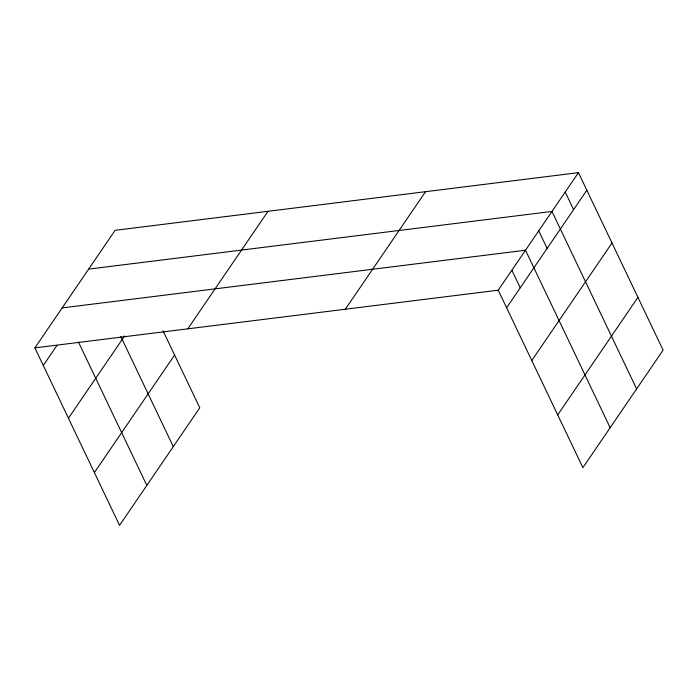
<?xml version="1.0" encoding="UTF-8"?>
<svg xmlns="http://www.w3.org/2000/svg" width="698" height="698" viewBox="0 0 698 698"><rect width="100%" height="100%" fill="white"/><g stroke="black" fill="none" stroke-linecap="round" stroke-linejoin="round"><path stroke-width="1.05" d="M163.027 330.773L199.776 407.807L119.55 525.35L34.9 347.874L115.118 230.331L578.45 172.65L663.1 350.126L582.882 467.669L498.224 290.194L578.45 172.65M43.285 365.455L56.922 345.475M68.456 418.215L124.61 335.939M187.797 328.837L268.015 211.293M94.387 472.581L174.605 355.046M345.327 309.223L425.553 191.688M506.617 307.774L586.835 190.231M531.78 360.534L611.998 243M557.711 414.9L637.928 297.365M88.646 269.123L551.978 211.442L636.628 388.917M62.174 307.905L525.507 250.224L610.157 427.7M34.9 347.874L498.224 290.194M565.214 192.046L573.599 209.627M538.743 230.837L547.127 248.409M511.861 270.213L520.254 287.785M120.806 336.532L173.296 446.598M78.481 342.099L146.824 485.389"/></g></svg>
